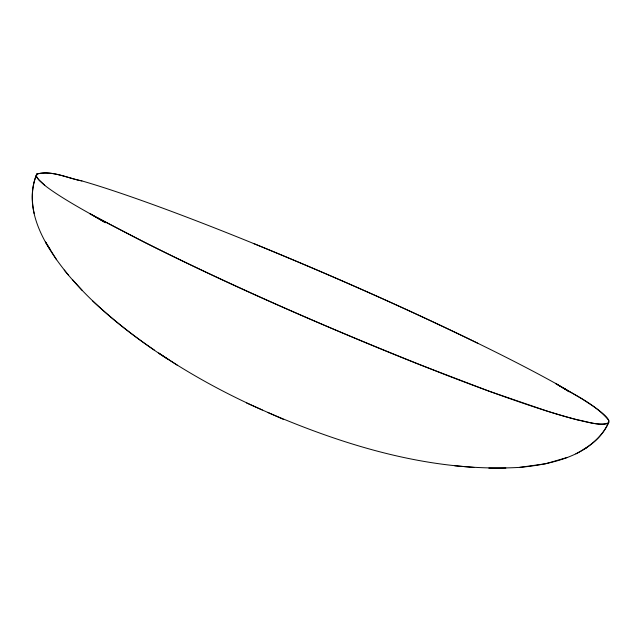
<?xml version="1.0" encoding="UTF-8"?>
<svg xmlns="http://www.w3.org/2000/svg" width="641" height="641" viewBox="0 0 641 641"><rect width="100%" height="100%" fill="white"/><g stroke="black" fill="none" stroke-linecap="round" stroke-linejoin="round"><path stroke-width="0.96" d="M81.92 180.922C67.289 178.142 51.729 170.089 36.785 174.064L36.513 176.628L37.507 178.382L44.766 185.369A311.846 23.925 23.4 0 0 89.764 213.573L105.477 222.707L89.772 213.573C203.958 275.301 323.545 326.541 444.149 374.28C472.193 385.113 500.381 395.585 528.881 405.176C544.978 410.569 561.187 415.616 577.613 419.895C587.605 421.409 598.454 426.497 608.437 422.868L608.71 420.304C594.736 403.566 573.719 394.624 555.451 383.35A311.846 23.925 23.4 0 0 477.737 343.231C404.102 307.416 329.129 274.38 253.331 243.412A311.846 23.925 23.4 0 0 81.912 180.914C67.337 178.142 51.584 169.945 36.785 174.064C21.954 209.936 46.032 247.835 68.25 274.861M36.785 174.064C31.489 186.523 31.337 200.561 34.221 213.637M608.79 422.347C593.245 455.406 552.526 464.396 519.442 467.401C432.507 472.321 346.653 446.408 267.609 412.363M608.437 422.868C602.396 437.242 589.175 446.673 575.906 453.86M583.983 449.221L587.148 447.426M566.788 457.586L545.659 463.763L519.442 467.401M488.811 468.13L505.861 468.05M454.685 465.759L473.851 467.433M253.331 243.412C329.121 274.396 404.094 307.432 477.745 343.231M177.237 365.162L158.664 353.047C191.403 375.081 226.249 393.991 262.305 409.984M246.601 402.997L283.522 419.438M97.432 217.796L144.626 242.394A311.855 23.925 23.4 0 0 167.477 253.7A311.846 23.925 23.4 0 0 418.789 364.336L489.299 391.274L546.925 411.049A311.846 23.925 23.4 0 0 592.324 405.617L581.892 398.822L555.451 383.35L569.272 391.795L562.646 387.404M154.393 350.114C121.053 327.535 89.692 301.43 64.236 270.077M167.798 359.208C141.132 341.893 115.829 322.519 92.56 300.829M44.766 185.369L39.221 180.433L36.513 176.628L36.265 175.185M72.81 279.989L82.352 290.581M56.56 259.733L45.543 242.066L49.926 249.101"/></g></svg>
